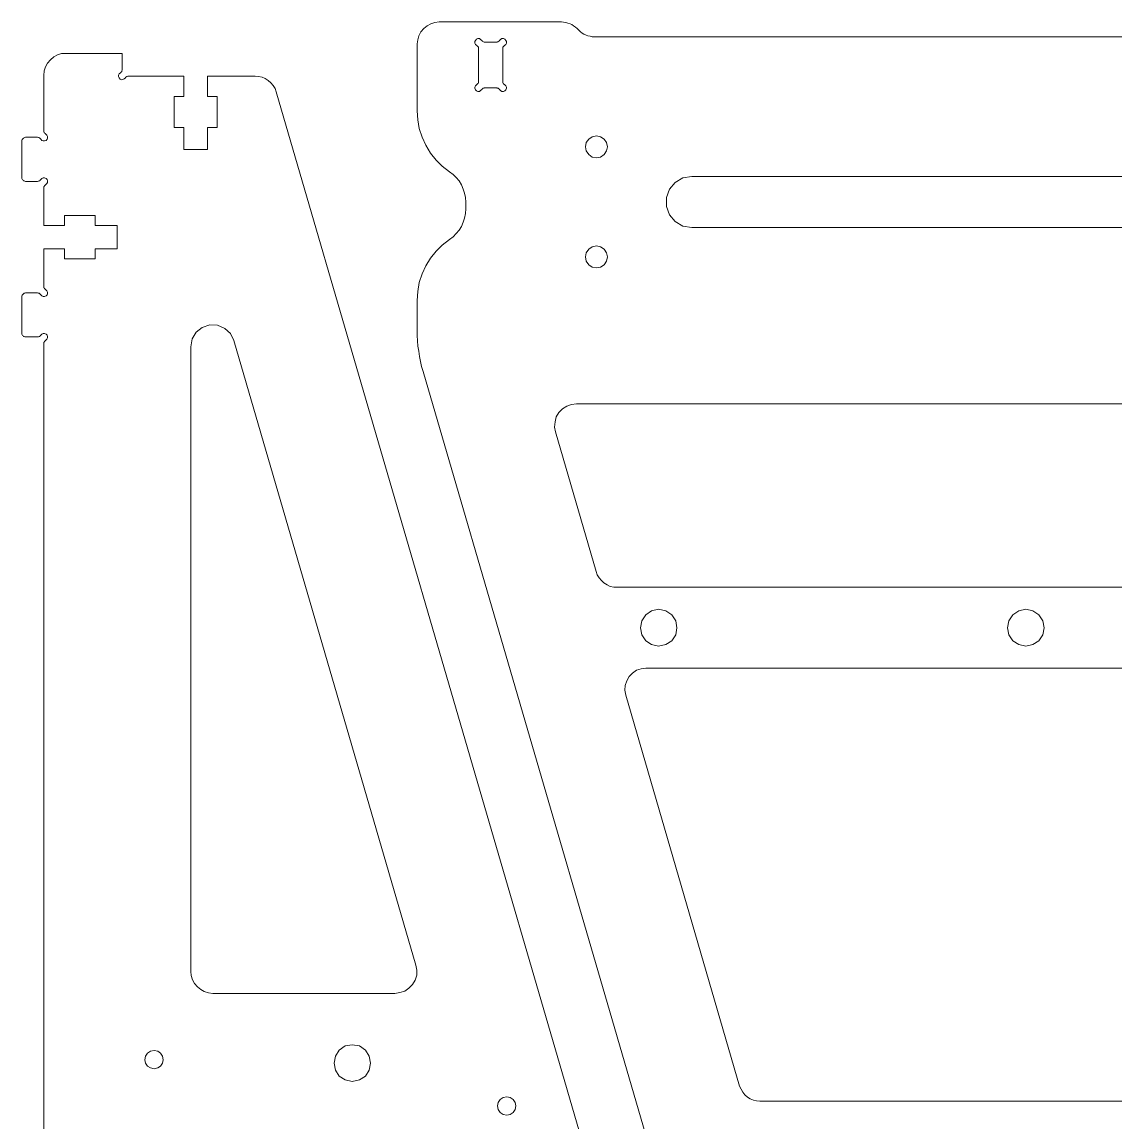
# Model space of a CAD drawing. Header units: inches. Extents: x 0 to 612, y 168 to 624.
# Drawn here: x 379.2 to 525.3, y 396.7 to 543.7 of the extents above; entities that cross this region are included whole.
import ezdxf

# ---------------------------------------------------------------- set-up
doc = ezdxf.new("R2010")
doc.units = ezdxf.units.IN
doc.header["$MEASUREMENT"] = 0
doc.layers.add('Capa 1', color=7, linetype='Continuous')

# ---------------------------------------------------------------- blocks, each defined once
blk = doc.blocks.new('block 541')
at = {"layer": 'Capa 1', "color": 7, "lineweight": 9, "true_color": 0xffffff}
blk.add_lwpolyline([(407.49, 501.12), (407.04, 502.05), (406.28, 502.75), (405.31, 503.16), (404.27, 503.2), (403.27, 502.88), (402.47, 502.23), (401.92, 501.33), (401.75, 500.29)], dxfattribs=at)
blk = doc.blocks.new('block 548')
at = {"layer": 'Capa 1', "color": 7, "lineweight": 9, "true_color": 0xffffff}
blk.add_lwpolyline([(404.69, 413.92), (429, 413.92)], dxfattribs=at)
blk = doc.blocks.new('block 552')
at = {"layer": 'Capa 1', "color": 7, "lineweight": 9, "true_color": 0xffffff}
blk.add_lwpolyline([(429, 413.92), (429.66, 414.02), (430.32, 414.23), (430.87, 414.61), (431.36, 415.09), (431.7, 415.68), (431.91, 416.34), (431.94, 417.03), (431.8, 417.69)], dxfattribs=at)
blk = doc.blocks.new('block 556')
at = {"layer": 'Capa 1', "color": 7, "lineweight": 9, "true_color": 0xffffff}
blk.add_lwpolyline([(382.13, 513.37), (384.87, 513.37)], dxfattribs=at)
blk = doc.blocks.new('block 557')
at = {"layer": 'Capa 1', "color": 7, "lineweight": 9, "true_color": 0xffffff}
blk.add_lwpolyline([(382.13, 536.54), (382.17, 537.13), (382.34, 537.68), (382.62, 538.17), (383, 538.62), (383.45, 539), (383.93, 539.27), (384.49, 539.45), (385.07, 539.48)], dxfattribs=at)
blk = doc.blocks.new('block 567')
at = {"layer": 'Capa 1', "color": 7, "lineweight": 9, "true_color": 0xffffff}
blk.add_lwpolyline([(382.38, 501.15), (382.51, 501.29), (382.62, 501.47), (382.62, 501.67), (382.55, 501.85), (382.41, 501.98), (382.2, 502.05), (382.03, 502.05), (381.82, 501.98), (381.72, 501.85)], dxfattribs=at)
blk = doc.blocks.new('block 568')
at = {"layer": 'Capa 1', "color": 7, "lineweight": 9, "true_color": 0xffffff}
blk.add_lwpolyline([(382.38, 501.15), (382.31, 501.12), (382.27, 501.09), (382.24, 501.05), (382.2, 500.98), (382.17, 500.91), (382.13, 500.88), (382.13, 500.81), (382.13, 500.74)], dxfattribs=at)
blk = doc.blocks.new('block 569')
at = {"layer": 'Capa 1', "color": 7, "lineweight": 9, "true_color": 0xffffff}
blk.add_lwpolyline([(382.13, 372.24), (382.13, 500.74)], dxfattribs=at)
blk = doc.blocks.new('block 603')
at = {"layer": 'Capa 1', "color": 7, "lineweight": 9, "true_color": 0xffffff}
blk.add_lwpolyline([(391.92, 513.37), (391.92, 516.48)], dxfattribs=at)
blk = doc.blocks.new('block 615')
at = {"layer": 'Capa 1', "color": 7, "lineweight": 9, "true_color": 0xffffff}
blk.add_lwpolyline([(379.19, 502.09), (379.19, 506.97)], dxfattribs=at)
blk = doc.blocks.new('block 616')
at = {"layer": 'Capa 1', "color": 7, "lineweight": 9, "true_color": 0xffffff}
blk.add_lwpolyline([(379.19, 502.09), (379.19, 501.98), (379.23, 501.88), (379.26, 501.81), (379.33, 501.74), (379.4, 501.67), (379.5, 501.64), (379.57, 501.6), (379.68, 501.6)], dxfattribs=at)
blk = doc.blocks.new('block 617')
at = {"layer": 'Capa 1', "color": 7, "lineweight": 9, "true_color": 0xffffff}
blk.add_lwpolyline([(381.27, 501.6), (379.68, 501.6)], dxfattribs=at)
blk = doc.blocks.new('block 618')
at = {"layer": 'Capa 1', "color": 7, "lineweight": 9, "true_color": 0xffffff}
blk.add_lwpolyline([(381.27, 501.6), (381.34, 501.6), (381.41, 501.6), (381.48, 501.64), (381.51, 501.64), (381.58, 501.67), (381.61, 501.74), (381.68, 501.78), (381.72, 501.85)], dxfattribs=at)
blk = doc.blocks.new('block 638')
at = {"layer": 'Capa 1', "color": 7, "lineweight": 9, "true_color": 0xffffff}
blk.add_lwpolyline([(382.13, 529.1), (382.13, 529.03), (382.13, 528.97), (382.17, 528.93), (382.2, 528.86), (382.24, 528.79), (382.27, 528.76), (382.31, 528.72), (382.38, 528.69)], dxfattribs=at)
blk = doc.blocks.new('block 639')
at = {"layer": 'Capa 1', "color": 7, "lineweight": 9, "true_color": 0xffffff}
blk.add_lwpolyline([(381.72, 528), (381.82, 527.86), (382.03, 527.79), (382.2, 527.79), (382.41, 527.86), (382.55, 528), (382.62, 528.17), (382.62, 528.38), (382.51, 528.55), (382.38, 528.69)], dxfattribs=at)
blk = doc.blocks.new('block 640')
at = {"layer": 'Capa 1', "color": 7, "lineweight": 9, "true_color": 0xffffff}
blk.add_lwpolyline([(381.72, 528), (381.68, 528.07), (381.61, 528.1), (381.58, 528.17), (381.51, 528.2), (381.48, 528.2), (381.41, 528.24), (381.34, 528.24), (381.27, 528.27)], dxfattribs=at)
blk = doc.blocks.new('block 641')
at = {"layer": 'Capa 1', "color": 7, "lineweight": 9, "true_color": 0xffffff}
blk.add_lwpolyline([(379.68, 528.27), (381.27, 528.27)], dxfattribs=at)
blk = doc.blocks.new('block 642')
at = {"layer": 'Capa 1', "color": 7, "lineweight": 9, "true_color": 0xffffff}
blk.add_lwpolyline([(379.68, 528.27), (379.57, 528.24), (379.5, 528.2), (379.4, 528.17), (379.33, 528.1), (379.26, 528.03), (379.23, 527.96), (379.19, 527.86), (379.19, 527.75)], dxfattribs=at)
blk = doc.blocks.new('block 643')
at = {"layer": 'Capa 1', "color": 7, "lineweight": 9, "true_color": 0xffffff}
blk.add_lwpolyline([(379.19, 522.88), (379.19, 527.75)], dxfattribs=at)
blk = doc.blocks.new('block 644')
at = {"layer": 'Capa 1', "color": 7, "lineweight": 9, "true_color": 0xffffff}
blk.add_lwpolyline([(379.19, 522.88), (379.19, 522.77), (379.23, 522.67), (379.26, 522.6), (379.33, 522.53), (379.4, 522.46), (379.5, 522.43), (379.57, 522.39), (379.68, 522.36)], dxfattribs=at)
blk = doc.blocks.new('block 645')
at = {"layer": 'Capa 1', "color": 7, "lineweight": 9, "true_color": 0xffffff}
blk.add_lwpolyline([(381.27, 522.36), (379.68, 522.36)], dxfattribs=at)
blk = doc.blocks.new('block 646')
at = {"layer": 'Capa 1', "color": 7, "lineweight": 9, "true_color": 0xffffff}
blk.add_lwpolyline([(381.27, 522.36), (381.34, 522.39), (381.41, 522.39), (381.48, 522.43), (381.51, 522.43), (381.58, 522.46), (381.61, 522.53), (381.68, 522.57), (381.72, 522.64)], dxfattribs=at)
blk = doc.blocks.new('block 647')
at = {"layer": 'Capa 1', "color": 7, "lineweight": 9, "true_color": 0xffffff}
blk.add_lwpolyline([(382.38, 521.94), (382.51, 522.08), (382.62, 522.25), (382.62, 522.46), (382.55, 522.64), (382.41, 522.77), (382.2, 522.84), (382.03, 522.84), (381.82, 522.77), (381.72, 522.64)], dxfattribs=at)
blk = doc.blocks.new('block 648')
at = {"layer": 'Capa 1', "color": 7, "lineweight": 9, "true_color": 0xffffff}
blk.add_lwpolyline([(382.38, 521.94), (382.31, 521.91), (382.27, 521.87), (382.24, 521.84), (382.2, 521.77), (382.17, 521.7), (382.13, 521.67), (382.13, 521.6), (382.13, 521.53)], dxfattribs=at)
blk = doc.blocks.new('block 649')
at = {"layer": 'Capa 1', "color": 7, "lineweight": 9, "true_color": 0xffffff}
blk.add_lwpolyline([(382.13, 516.48), (382.13, 521.53)], dxfattribs=at)
blk = doc.blocks.new('block 650')
at = {"layer": 'Capa 1', "color": 7, "lineweight": 9, "true_color": 0xffffff}
blk.add_lwpolyline([(384.87, 516.48), (382.13, 516.48)], dxfattribs=at)
blk = doc.blocks.new('block 651')
at = {"layer": 'Capa 1', "color": 7, "lineweight": 9, "true_color": 0xffffff}
blk.add_lwpolyline([(384.87, 517.83), (384.87, 516.48)], dxfattribs=at)
blk = doc.blocks.new('block 652')
at = {"layer": 'Capa 1', "color": 7, "lineweight": 9, "true_color": 0xffffff}
blk.add_lwpolyline([(388.98, 517.83), (384.87, 517.83)], dxfattribs=at)
blk = doc.blocks.new('block 653')
at = {"layer": 'Capa 1', "color": 7, "lineweight": 9, "true_color": 0xffffff}
blk.add_lwpolyline([(388.98, 516.48), (388.98, 517.83)], dxfattribs=at)
blk = doc.blocks.new('block 654')
at = {"layer": 'Capa 1', "color": 7, "lineweight": 9, "true_color": 0xffffff}
blk.add_lwpolyline([(391.92, 516.48), (388.98, 516.48)], dxfattribs=at)
blk = doc.blocks.new('block 656')
at = {"layer": 'Capa 1', "color": 7, "lineweight": 9, "true_color": 0xffffff}
blk.add_lwpolyline([(388.98, 513.37), (391.92, 513.37)], dxfattribs=at)
blk = doc.blocks.new('block 657')
at = {"layer": 'Capa 1', "color": 7, "lineweight": 9, "true_color": 0xffffff}
blk.add_lwpolyline([(401.75, 416.86), (401.78, 416.3), (401.95, 415.75), (402.23, 415.23), (402.61, 414.78), (403.06, 414.44), (403.54, 414.16), (404.1, 413.99), (404.69, 413.92)], dxfattribs=at)
blk = doc.blocks.new('block 658')
at = {"layer": 'Capa 1', "color": 7, "lineweight": 9, "true_color": 0xffffff}
blk.add_lwpolyline([(423.3, 407.07), (422.36, 406.9), (421.57, 406.34), (421.05, 405.55), (420.88, 404.61), (421.05, 403.68), (421.57, 402.88), (422.36, 402.36), (423.3, 402.16), (424.26, 402.36), (425.06, 402.88), (425.58, 403.68), (425.75, 404.61), (425.58, 405.55), (425.06, 406.34), (424.26, 406.9), (423.3, 407.07)], dxfattribs=at)
blk = doc.blocks.new('block 681')
at = {"layer": 'Capa 1', "color": 7, "lineweight": 9, "true_color": 0xffffff}
blk.add_lwpolyline([(400.81, 533.7), (399.5, 533.7)], dxfattribs=at)
blk = doc.blocks.new('block 687')
at = {"layer": 'Capa 1', "color": 7, "lineweight": 9, "true_color": 0xffffff}
blk.add_lwpolyline([(392.58, 539.48), (392.58, 537.3)], dxfattribs=at)
blk = doc.blocks.new('block 688')
at = {"layer": 'Capa 1', "color": 7, "lineweight": 9, "true_color": 0xffffff}
blk.add_lwpolyline([(385.07, 539.48), (392.58, 539.48)], dxfattribs=at)
blk = doc.blocks.new('block 689')
at = {"layer": 'Capa 1', "color": 7, "lineweight": 9, "true_color": 0xffffff}
blk.add_lwpolyline([(382.13, 529.1), (382.13, 536.54)], dxfattribs=at)
blk = doc.blocks.new('block 690')
at = {"layer": 'Capa 1', "color": 7, "lineweight": 9, "true_color": 0xffffff}
blk.add_lwpolyline([(443.95, 397.66), (444.4, 397.76), (444.81, 398.01), (445.05, 398.42), (445.16, 398.91), (445.05, 399.36), (444.81, 399.77), (444.4, 400.01), (443.95, 400.12), (443.46, 400.01), (443.05, 399.77), (442.8, 399.36), (442.7, 398.91), (442.8, 398.42), (443.05, 398.01), (443.46, 397.76), (443.95, 397.66)], dxfattribs=at)
blk = doc.blocks.new('block 692')
at = {"layer": 'Capa 1', "color": 7, "lineweight": 9, "true_color": 0xffffff}
blk.add_lwpolyline([(379.68, 507.48), (379.57, 507.45), (379.5, 507.45), (379.4, 507.38), (379.33, 507.31), (379.26, 507.24), (379.23, 507.17), (379.19, 507.07), (379.19, 506.97)], dxfattribs=at)
blk = doc.blocks.new('block 697')
at = {"layer": 'Capa 1', "color": 7, "lineweight": 9, "true_color": 0xffffff}
blk.add_lwpolyline([(403.96, 536.44), (410.32, 536.44)], dxfattribs=at)
blk = doc.blocks.new('block 698')
at = {"layer": 'Capa 1', "color": 7, "lineweight": 9, "true_color": 0xffffff}
blk.add_lwpolyline([(403.96, 533.7), (403.96, 536.44)], dxfattribs=at)
blk = doc.blocks.new('block 699')
at = {"layer": 'Capa 1', "color": 7, "lineweight": 9, "true_color": 0xffffff}
blk.add_lwpolyline([(405.27, 533.7), (403.96, 533.7)], dxfattribs=at)
blk = doc.blocks.new('block 700')
at = {"layer": 'Capa 1', "color": 7, "lineweight": 9, "true_color": 0xffffff}
blk.add_lwpolyline([(405.27, 529.59), (405.27, 533.7)], dxfattribs=at)
blk = doc.blocks.new('block 701')
at = {"layer": 'Capa 1', "color": 7, "lineweight": 9, "true_color": 0xffffff}
blk.add_lwpolyline([(403.96, 529.59), (405.27, 529.59)], dxfattribs=at)
blk = doc.blocks.new('block 702')
at = {"layer": 'Capa 1', "color": 7, "lineweight": 9, "true_color": 0xffffff}
blk.add_lwpolyline([(403.96, 526.65), (403.96, 529.59)], dxfattribs=at)
blk = doc.blocks.new('block 703')
at = {"layer": 'Capa 1', "color": 7, "lineweight": 9, "true_color": 0xffffff}
blk.add_lwpolyline([(400.81, 526.65), (403.96, 526.65)], dxfattribs=at)
blk = doc.blocks.new('block 704')
at = {"layer": 'Capa 1', "color": 7, "lineweight": 9, "true_color": 0xffffff}
blk.add_lwpolyline([(400.81, 529.59), (400.81, 526.65)], dxfattribs=at)
blk = doc.blocks.new('block 705')
at = {"layer": 'Capa 1', "color": 7, "lineweight": 9, "true_color": 0xffffff}
blk.add_lwpolyline([(399.5, 529.59), (400.81, 529.59)], dxfattribs=at)
blk = doc.blocks.new('block 706')
at = {"layer": 'Capa 1', "color": 7, "lineweight": 9, "true_color": 0xffffff}
blk.add_lwpolyline([(399.5, 533.7), (399.5, 529.59)], dxfattribs=at)
blk = doc.blocks.new('block 707')
at = {"layer": 'Capa 1', "color": 7, "lineweight": 9, "true_color": 0xffffff}
blk.add_lwpolyline([(431.8, 417.69), (407.49, 501.12)], dxfattribs=at)
blk = doc.blocks.new('block 708')
at = {"layer": 'Capa 1', "color": 7, "lineweight": 9, "true_color": 0xffffff}
blk.add_lwpolyline([(400.81, 536.44), (400.81, 533.7)], dxfattribs=at)
blk = doc.blocks.new('block 709')
at = {"layer": 'Capa 1', "color": 7, "lineweight": 9, "true_color": 0xffffff}
blk.add_lwpolyline([(388.98, 512.02), (388.98, 513.37)], dxfattribs=at)
blk = doc.blocks.new('block 710')
at = {"layer": 'Capa 1', "color": 7, "lineweight": 9, "true_color": 0xffffff}
blk.add_lwpolyline([(384.87, 512.02), (388.98, 512.02)], dxfattribs=at)
blk = doc.blocks.new('block 711')
at = {"layer": 'Capa 1', "color": 7, "lineweight": 9, "true_color": 0xffffff}
blk.add_lwpolyline([(384.87, 513.37), (384.87, 512.02)], dxfattribs=at)
blk = doc.blocks.new('block 712')
at = {"layer": 'Capa 1', "color": 7, "lineweight": 9, "true_color": 0xffffff}
blk.add_lwpolyline([(392.34, 536.89), (392.37, 536.92), (392.44, 536.96), (392.48, 536.99), (392.51, 537.06), (392.54, 537.09), (392.54, 537.16), (392.58, 537.23), (392.58, 537.3)], dxfattribs=at)
blk = doc.blocks.new('block 713')
at = {"layer": 'Capa 1', "color": 7, "lineweight": 9, "true_color": 0xffffff}
blk.add_lwpolyline([(382.13, 508.31), (382.13, 513.37)], dxfattribs=at)
blk = doc.blocks.new('block 714')
at = {"layer": 'Capa 1', "color": 7, "lineweight": 9, "true_color": 0xffffff}
blk.add_lwpolyline([(410.32, 536.44), (410.77, 536.4), (411.26, 536.3), (411.67, 536.13), (412.09, 535.85), (412.43, 535.54), (412.75, 535.19), (412.99, 534.78), (413.13, 534.33)], dxfattribs=at)
blk = doc.blocks.new('block 715')
at = {"layer": 'Capa 1', "color": 7, "lineweight": 9, "true_color": 0xffffff}
blk.add_lwpolyline([(396.83, 403.85), (397.32, 403.96), (397.7, 404.2), (397.98, 404.61), (398.04, 405.06), (397.98, 405.55), (397.7, 405.93), (397.32, 406.2), (396.83, 406.31), (396.35, 406.2), (395.97, 405.93), (395.69, 405.55), (395.62, 405.06), (395.69, 404.61), (395.97, 404.2), (396.35, 403.96), (396.83, 403.85)], dxfattribs=at)
blk = doc.blocks.new('block 716')
at = {"layer": 'Capa 1', "color": 7, "lineweight": 9, "true_color": 0xffffff}
blk.add_lwpolyline([(381.72, 507.24), (381.68, 507.28), (381.61, 507.31), (381.58, 507.38), (381.51, 507.42), (381.48, 507.45), (381.41, 507.45), (381.34, 507.45), (381.27, 507.48)], dxfattribs=at)
blk = doc.blocks.new('block 717')
at = {"layer": 'Capa 1', "color": 7, "lineweight": 9, "true_color": 0xffffff}
blk.add_lwpolyline([(379.68, 507.48), (381.27, 507.48)], dxfattribs=at)
blk = doc.blocks.new('block 718')
at = {"layer": 'Capa 1', "color": 7, "lineweight": 9, "true_color": 0xffffff}
blk.add_lwpolyline([(392.34, 536.89), (392.17, 536.75), (392.1, 536.58), (392.1, 536.37), (392.17, 536.19), (392.3, 536.02), (392.48, 535.95), (392.68, 535.99), (392.86, 536.06), (393, 536.19)], dxfattribs=at)
blk = doc.blocks.new('block 720')
at = {"layer": 'Capa 1', "color": 7, "lineweight": 9, "true_color": 0xffffff}
blk.add_lwpolyline([(413.13, 534.33), (503.82, 223.33)], dxfattribs=at)
blk = doc.blocks.new('block 721')
at = {"layer": 'Capa 1', "color": 7, "lineweight": 9, "true_color": 0xffffff}
blk.add_lwpolyline([(393.41, 536.44), (400.81, 536.44)], dxfattribs=at)
blk = doc.blocks.new('block 722')
at = {"layer": 'Capa 1', "color": 7, "lineweight": 9, "true_color": 0xffffff}
blk.add_lwpolyline([(393.41, 536.44), (393.34, 536.44), (393.31, 536.44), (393.24, 536.4), (393.17, 536.37), (393.13, 536.33), (393.06, 536.3), (393.03, 536.26), (393, 536.19)], dxfattribs=at)
blk = doc.blocks.new('block 723')
at = {"layer": 'Capa 1', "color": 7, "lineweight": 9, "true_color": 0xffffff}
blk.add_lwpolyline([(382.13, 508.31), (382.13, 508.25), (382.13, 508.18), (382.17, 508.14), (382.2, 508.07), (382.24, 508.04), (382.27, 507.97), (382.31, 507.93), (382.38, 507.9)], dxfattribs=at)
blk = doc.blocks.new('block 724')
at = {"layer": 'Capa 1', "color": 7, "lineweight": 9, "true_color": 0xffffff}
blk.add_lwpolyline([(381.72, 507.24), (381.82, 507.07), (382.03, 507), (382.2, 507), (382.41, 507.07), (382.55, 507.21), (382.62, 507.38), (382.62, 507.59), (382.51, 507.76), (382.38, 507.9)], dxfattribs=at)
blk = doc.blocks.new('block 725')
at = {"layer": 'Capa 1', "color": 7, "lineweight": 9, "true_color": 0xffffff}
blk.add_lwpolyline([(401.75, 500.29), (401.75, 416.86)], dxfattribs=at)
blk = doc.blocks.new('block 2586')
at = {"layer": 'Capa 1', "color": 7, "lineweight": 9, "true_color": 0xffffff}
blk.add_lwpolyline([(431.98, 502.47), (431.98, 506.48)], dxfattribs=at)
blk = doc.blocks.new('block 2587')
at = {"layer": 'Capa 1', "color": 7, "lineweight": 9, "true_color": 0xffffff}
blk.add_lwpolyline([(440.18, 535.75), (440.18, 535.68), (440.14, 535.61), (440.14, 535.54), (440.11, 535.47), (440.07, 535.43), (440, 535.36), (439.97, 535.33), (439.93, 535.3)], dxfattribs=at)
blk = doc.blocks.new('block 2588')
at = {"layer": 'Capa 1', "color": 7, "lineweight": 9, "true_color": 0xffffff}
blk.add_lwpolyline([(440.18, 540.1), (440.18, 535.75)], dxfattribs=at)
blk = doc.blocks.new('block 2589')
at = {"layer": 'Capa 1', "color": 7, "lineweight": 9, "true_color": 0xffffff}
blk.add_lwpolyline([(439.93, 540.52), (439.97, 540.48), (440, 540.45), (440.07, 540.41), (440.11, 540.35), (440.14, 540.31), (440.14, 540.24), (440.18, 540.17), (440.18, 540.1)], dxfattribs=at)
blk = doc.blocks.new('block 2590')
at = {"layer": 'Capa 1', "color": 7, "lineweight": 9, "true_color": 0xffffff}
blk.add_lwpolyline([(440.59, 541.21), (440.45, 541.35), (440.28, 541.45), (440.07, 541.45), (439.9, 541.38), (439.76, 541.21), (439.69, 541.04), (439.69, 540.83), (439.76, 540.66), (439.93, 540.52)], dxfattribs=at)
blk = doc.blocks.new('block 2591')
at = {"layer": 'Capa 1', "color": 7, "lineweight": 9, "true_color": 0xffffff}
blk.add_lwpolyline([(441.01, 540.97), (440.94, 540.97), (440.9, 540.97), (440.83, 541), (440.76, 541.04), (440.73, 541.07), (440.66, 541.11), (440.63, 541.14), (440.59, 541.21)], dxfattribs=at)
blk = doc.blocks.new('block 2592')
at = {"layer": 'Capa 1', "color": 7, "lineweight": 9, "true_color": 0xffffff}
blk.add_lwpolyline([(442.56, 540.97), (441.01, 540.97)], dxfattribs=at)
blk = doc.blocks.new('block 2593')
at = {"layer": 'Capa 1', "color": 7, "lineweight": 9, "true_color": 0xffffff}
blk.add_lwpolyline([(442.98, 541.21), (442.94, 541.14), (442.91, 541.11), (442.84, 541.07), (442.8, 541.04), (442.74, 541), (442.67, 540.97), (442.6, 540.97), (442.56, 540.97)], dxfattribs=at)
blk = doc.blocks.new('block 2594')
at = {"layer": 'Capa 1', "color": 7, "lineweight": 9, "true_color": 0xffffff}
blk.add_lwpolyline([(443.63, 540.52), (443.81, 540.66), (443.88, 540.83), (443.88, 541.04), (443.81, 541.21), (443.67, 541.38), (443.5, 541.45), (443.29, 541.45), (443.12, 541.35), (442.98, 541.21)], dxfattribs=at)
blk = doc.blocks.new('block 2595')
at = {"layer": 'Capa 1', "color": 7, "lineweight": 9, "true_color": 0xffffff}
blk.add_lwpolyline([(443.39, 540.1), (443.39, 540.17), (443.43, 540.24), (443.43, 540.31), (443.46, 540.35), (443.5, 540.41), (443.53, 540.45), (443.6, 540.48), (443.63, 540.52)], dxfattribs=at)
blk = doc.blocks.new('block 2596')
at = {"layer": 'Capa 1', "color": 7, "lineweight": 9, "true_color": 0xffffff}
blk.add_lwpolyline([(443.39, 535.75), (443.39, 540.1)], dxfattribs=at)
blk = doc.blocks.new('block 2597')
at = {"layer": 'Capa 1', "color": 7, "lineweight": 9, "true_color": 0xffffff}
blk.add_lwpolyline([(443.63, 535.3), (443.6, 535.33), (443.53, 535.36), (443.5, 535.43), (443.46, 535.47), (443.43, 535.54), (443.43, 535.61), (443.39, 535.68), (443.39, 535.75)], dxfattribs=at)
blk = doc.blocks.new('block 2598')
at = {"layer": 'Capa 1', "color": 7, "lineweight": 9, "true_color": 0xffffff}
blk.add_lwpolyline([(442.98, 534.64), (443.12, 534.5), (443.29, 534.4), (443.5, 534.4), (443.67, 534.47), (443.81, 534.6), (443.88, 534.81), (443.88, 534.98), (443.81, 535.16), (443.63, 535.3)], dxfattribs=at)
blk = doc.blocks.new('block 2599')
at = {"layer": 'Capa 1', "color": 7, "lineweight": 9, "true_color": 0xffffff}
blk.add_lwpolyline([(442.56, 534.88), (442.6, 534.88), (442.67, 534.85), (442.74, 534.85), (442.8, 534.81), (442.84, 534.78), (442.91, 534.74), (442.94, 534.67), (442.98, 534.64)], dxfattribs=at)
blk = doc.blocks.new('block 2600')
at = {"layer": 'Capa 1', "color": 7, "lineweight": 9, "true_color": 0xffffff}
blk.add_lwpolyline([(441.01, 534.88), (442.56, 534.88)], dxfattribs=at)
blk = doc.blocks.new('block 2601')
at = {"layer": 'Capa 1', "color": 7, "lineweight": 9, "true_color": 0xffffff}
blk.add_lwpolyline([(440.59, 534.64), (440.63, 534.67), (440.66, 534.74), (440.73, 534.78), (440.76, 534.81), (440.83, 534.85), (440.9, 534.85), (440.94, 534.88), (441.01, 534.88)], dxfattribs=at)
blk = doc.blocks.new('block 2602')
at = {"layer": 'Capa 1', "color": 7, "lineweight": 9, "true_color": 0xffffff}
blk.add_lwpolyline([(439.93, 535.3), (439.76, 535.16), (439.69, 534.98), (439.69, 534.81), (439.76, 534.6), (439.9, 534.47), (440.07, 534.4), (440.28, 534.4), (440.45, 534.5), (440.59, 534.64)], dxfattribs=at)
blk = doc.blocks.new('block 2603')
at = {"layer": 'Capa 1', "color": 7, "lineweight": 9, "true_color": 0xffffff}
blk.add_lwpolyline([(453.32, 542.8), (453.56, 542.56)], dxfattribs=at)
blk = doc.blocks.new('block 2604')
at = {"layer": 'Capa 1', "color": 7, "lineweight": 9, "true_color": 0xffffff}
blk.add_lwpolyline([(453.32, 542.8), (453.11, 542.97), (452.87, 543.15), (452.63, 543.32), (452.39, 543.42), (452.11, 543.53), (451.83, 543.6), (451.52, 543.63), (451.25, 543.67)], dxfattribs=at)
blk = doc.blocks.new('block 2605')
at = {"layer": 'Capa 1', "color": 7, "lineweight": 9, "true_color": 0xffffff}
blk.add_lwpolyline([(434.92, 543.67), (451.25, 543.67)], dxfattribs=at)
blk = doc.blocks.new('block 2606')
at = {"layer": 'Capa 1', "color": 7, "lineweight": 9, "true_color": 0xffffff}
blk.add_lwpolyline([(434.92, 543.67), (434.33, 543.6), (433.78, 543.42), (433.29, 543.15), (432.84, 542.8), (432.46, 542.35), (432.19, 541.83), (432.05, 541.28), (431.98, 540.73)], dxfattribs=at)
blk = doc.blocks.new('block 2607')
at = {"layer": 'Capa 1', "color": 7, "lineweight": 9, "true_color": 0xffffff}
blk.add_lwpolyline([(431.98, 531.8), (431.98, 540.73)], dxfattribs=at)
blk = doc.blocks.new('block 2608')
at = {"layer": 'Capa 1', "color": 7, "lineweight": 9, "true_color": 0xffffff}
blk.add_lwpolyline([(431.98, 531.8), (432.05, 530.59), (432.25, 529.42), (432.64, 528.27), (433.12, 527.2), (433.74, 526.16), (434.5, 525.23), (435.33, 524.4), (436.3, 523.67)], dxfattribs=at)
blk = doc.blocks.new('block 2609')
at = {"layer": 'Capa 1', "color": 7, "lineweight": 9, "true_color": 0xffffff}
blk.add_lwpolyline([(436.3, 523.67), (436.79, 523.29), (437.2, 522.88), (437.58, 522.43), (437.89, 521.91), (438.13, 521.36), (438.31, 520.8), (438.41, 520.21), (438.45, 519.59)], dxfattribs=at)
blk = doc.blocks.new('block 2610')
at = {"layer": 'Capa 1', "color": 7, "lineweight": 9, "true_color": 0xffffff}
blk.add_lwpolyline([(438.45, 518.69), (438.45, 519.59)], dxfattribs=at)
blk = doc.blocks.new('block 2611')
at = {"layer": 'Capa 1', "color": 7, "lineweight": 9, "true_color": 0xffffff}
blk.add_lwpolyline([(438.45, 518.69), (438.41, 518.07), (438.31, 517.48), (438.13, 516.93), (437.89, 516.37), (437.58, 515.86), (437.2, 515.41), (436.79, 514.99), (436.3, 514.61)], dxfattribs=at)
blk = doc.blocks.new('block 2612')
at = {"layer": 'Capa 1', "color": 7, "lineweight": 9, "true_color": 0xffffff}
blk.add_lwpolyline([(436.3, 514.61), (435.33, 513.88), (434.5, 513.05), (433.74, 512.12), (433.12, 511.08), (432.64, 510.01), (432.25, 508.87), (432.05, 507.69), (431.98, 506.48)], dxfattribs=at)
blk = doc.blocks.new('block 2613')
at = {"layer": 'Capa 1', "color": 7, "lineweight": 9, "true_color": 0xffffff}
blk.add_lwpolyline([(431.98, 502.47), (431.98, 501.78), (432.01, 501.09), (432.08, 500.39), (432.19, 499.7), (432.29, 499.01), (432.43, 498.32), (432.57, 497.66), (432.77, 496.97)], dxfattribs=at)
blk = doc.blocks.new('block 2614')
at = {"layer": 'Capa 1', "color": 7, "lineweight": 9, "true_color": 0xffffff}
blk.add_lwpolyline([(523.44, 185.97), (432.77, 496.97)], dxfattribs=at)
blk = doc.blocks.new('block 2649')
at = {"layer": 'Capa 1', "color": 7, "lineweight": 9, "true_color": 0xffffff}
blk.add_lwpolyline([(455.64, 541.69), (551.49, 541.69)], dxfattribs=at)
blk = doc.blocks.new('block 2650')
at = {"layer": 'Capa 1', "color": 7, "lineweight": 9, "true_color": 0xffffff}
blk.add_lwpolyline([(455.64, 541.69), (455.36, 541.69), (455.08, 541.76), (454.77, 541.83), (454.53, 541.9), (454.25, 542.04), (454.01, 542.18), (453.77, 542.35), (453.56, 542.56)], dxfattribs=at)
blk = doc.blocks.new('block 2653')
at = {"layer": 'Capa 1', "color": 7, "lineweight": 9, "true_color": 0xffffff}
blk.add_lwpolyline([(455.92, 510.81), (456.47, 510.91), (456.95, 511.25), (457.26, 511.7), (457.37, 512.29), (457.26, 512.85), (456.95, 513.33), (456.47, 513.64), (455.92, 513.75), (455.33, 513.64), (454.88, 513.33), (454.53, 512.85), (454.43, 512.29), (454.53, 511.7), (454.88, 511.25), (455.33, 510.91), (455.92, 510.81)], dxfattribs=at)
blk = doc.blocks.new('block 2654')
at = {"layer": 'Capa 1', "color": 7, "lineweight": 9, "true_color": 0xffffff}
blk.add_lwpolyline([(455.92, 525.51), (456.47, 525.61), (456.95, 525.96), (457.26, 526.44), (457.37, 526.99), (457.26, 527.55), (456.95, 528.03), (456.47, 528.34), (455.92, 528.45), (455.33, 528.34), (454.88, 528.03), (454.53, 527.55), (454.43, 526.99), (454.53, 526.44), (454.88, 525.96), (455.33, 525.61), (455.92, 525.51)], dxfattribs=at)
blk = doc.blocks.new('block 2656')
at = {"layer": 'Capa 1', "color": 7, "lineweight": 9, "true_color": 0xffffff}
blk.add_lwpolyline([(468.64, 516.2), (547.09, 516.2)], dxfattribs=at)
blk = doc.blocks.new('block 2657')
at = {"layer": 'Capa 1', "color": 7, "lineweight": 9, "true_color": 0xffffff}
blk.add_lwpolyline([(468.64, 523.05), (467.47, 522.84), (466.43, 522.25), (465.67, 521.36), (465.25, 520.21), (465.25, 519.04), (465.67, 517.93), (466.43, 517), (467.47, 516.41), (468.64, 516.2)], dxfattribs=at)
blk = doc.blocks.new('block 2658')
at = {"layer": 'Capa 1', "color": 7, "lineweight": 9, "true_color": 0xffffff}
blk.add_lwpolyline([(547.09, 523.05), (468.64, 523.05)], dxfattribs=at)
blk = doc.blocks.new('block 2663')
at = {"layer": 'Capa 1', "color": 7, "lineweight": 9, "true_color": 0xffffff}
blk.add_lwpolyline([(464.22, 460.3), (465.18, 460.51), (465.98, 461.03), (466.5, 461.83), (466.67, 462.76), (466.5, 463.69), (465.98, 464.49), (465.18, 465.04), (464.22, 465.22), (463.28, 465.04), (462.49, 464.49), (461.97, 463.69), (461.79, 462.76), (461.97, 461.83), (462.49, 461.03), (463.28, 460.51), (464.22, 460.3)], dxfattribs=at)
blk = doc.blocks.new('block 2664')
at = {"layer": 'Capa 1', "color": 7, "lineweight": 9, "true_color": 0xffffff}
blk.add_lwpolyline([(513.27, 460.3), (514.2, 460.51), (515, 461.03), (515.51, 461.83), (515.72, 462.76), (515.51, 463.69), (515, 464.49), (514.2, 465.04), (513.27, 465.22), (512.33, 465.04), (511.54, 464.49), (510.98, 463.69), (510.81, 462.76), (510.98, 461.83), (511.54, 461.03), (512.33, 460.51), (513.27, 460.3)], dxfattribs=at)
blk = doc.blocks.new('block 2674')
at = {"layer": 'Capa 1', "color": 7, "lineweight": 9, "true_color": 0xffffff}
blk.add_lwpolyline([(531.88, 468.16), (458.68, 468.16)], dxfattribs=at)
blk = doc.blocks.new('block 2675')
at = {"layer": 'Capa 1', "color": 7, "lineweight": 9, "true_color": 0xffffff}
blk.add_lwpolyline([(458.68, 468.16), (458.23, 468.19), (457.75, 468.29), (457.33, 468.5), (456.92, 468.74), (456.57, 469.05), (456.26, 469.44), (456.02, 469.82), (455.88, 470.27)], dxfattribs=at)
blk = doc.blocks.new('block 2676')
at = {"layer": 'Capa 1', "color": 7, "lineweight": 9, "true_color": 0xffffff}
blk.add_lwpolyline([(450.45, 488.91), (455.88, 470.27)], dxfattribs=at)
blk = doc.blocks.new('block 2677')
at = {"layer": 'Capa 1', "color": 7, "lineweight": 9, "true_color": 0xffffff}
blk.add_lwpolyline([(453.25, 492.68), (452.59, 492.58), (451.94, 492.37), (451.38, 491.99), (450.9, 491.5), (450.55, 490.92), (450.38, 490.26), (450.31, 489.57), (450.45, 488.91)], dxfattribs=at)
blk = doc.blocks.new('block 2678')
at = {"layer": 'Capa 1', "color": 7, "lineweight": 9, "true_color": 0xffffff}
blk.add_lwpolyline([(531.88, 492.68), (453.25, 492.68)], dxfattribs=at)
blk = doc.blocks.new('block 2683')
at = {"layer": 'Capa 1', "color": 7, "lineweight": 9, "true_color": 0xffffff}
blk.add_lwpolyline([(531.18, 399.53), (477.74, 399.53)], dxfattribs=at)
blk = doc.blocks.new('block 2684')
at = {"layer": 'Capa 1', "color": 7, "lineweight": 9, "true_color": 0xffffff}
blk.add_lwpolyline([(477.74, 399.53), (477.29, 399.56), (476.88, 399.67), (476.46, 399.84), (476.08, 400.08), (475.74, 400.39), (475.46, 400.74), (475.22, 401.12), (475.04, 401.53)], dxfattribs=at)
blk = doc.blocks.new('block 2685')
at = {"layer": 'Capa 1', "color": 7, "lineweight": 9, "true_color": 0xffffff}
blk.add_lwpolyline([(459.82, 453.77), (475.04, 401.53)], dxfattribs=at)
blk = doc.blocks.new('block 2686')
at = {"layer": 'Capa 1', "color": 7, "lineweight": 9, "true_color": 0xffffff}
blk.add_lwpolyline([(462.52, 457.36), (461.9, 457.29), (461.28, 457.09), (460.72, 456.71), (460.27, 456.26), (459.96, 455.67), (459.75, 455.05), (459.72, 454.42), (459.82, 453.77)], dxfattribs=at)
blk = doc.blocks.new('block 2687')
at = {"layer": 'Capa 1', "color": 7, "lineweight": 9, "true_color": 0xffffff}
blk.add_lwpolyline([(531.18, 457.36), (462.52, 457.36)], dxfattribs=at)

msp = doc.modelspace()

# ---------------------------------------------------------------- block references
at = {"layer": 'Capa 1'}
for name in ['block 2606', 'block 2605', 'block 2604', 'block 2603', 'block 2650', 'block 2607', 'block 2590', 'block 2591', 'block 2592', 'block 2593', 'block 2594', 'block 2649', 'block 557', 'block 688', 'block 687', 'block 2589', 'block 2588', 'block 2595', 'block 2596', 'block 689', 'block 718', 'block 712', 'block 722', 'block 721', 'block 708', 'block 697', 'block 698', 'block 714', 'block 2602', 'block 2587', 'block 2601', 'block 2600', 'block 2599', 'block 2598', 'block 2597', 'block 681', 'block 706', 'block 699', 'block 700', 'block 720', 'block 2608', 'block 638', 'block 705', 'block 704', 'block 701', 'block 702', 'block 642', 'block 643', 'block 641', 'block 640', 'block 639', 'block 2654', 'block 703', 'block 2609', 'block 2657', 'block 2658', 'block 644', 'block 645', 'block 646', 'block 647', 'block 648', 'block 649', 'block 2611', 'block 2610', 'block 651', 'block 652', 'block 653', 'block 650', 'block 654', 'block 603', 'block 2656', 'block 2612', 'block 556', 'block 713', 'block 711', 'block 656', 'block 709', 'block 2653', 'block 710', 'block 692', 'block 615', 'block 717', 'block 716', 'block 724', 'block 723', 'block 2586', 'block 541', 'block 616', 'block 617', 'block 618', 'block 567', 'block 568', 'block 707', 'block 2613', 'block 569', 'block 725', 'block 2614', 'block 2677', 'block 2678', 'block 2676', 'block 2675', 'block 2674', 'block 2663', 'block 2664', 'block 2686', 'block 2687', 'block 2685', 'block 552', 'block 657', 'block 548', 'block 658', 'block 715', 'block 2684', 'block 690', 'block 2683']:
    msp.add_blockref(name, (0, 0), dxfattribs=at)

doc.saveas('drawing.dxf')
